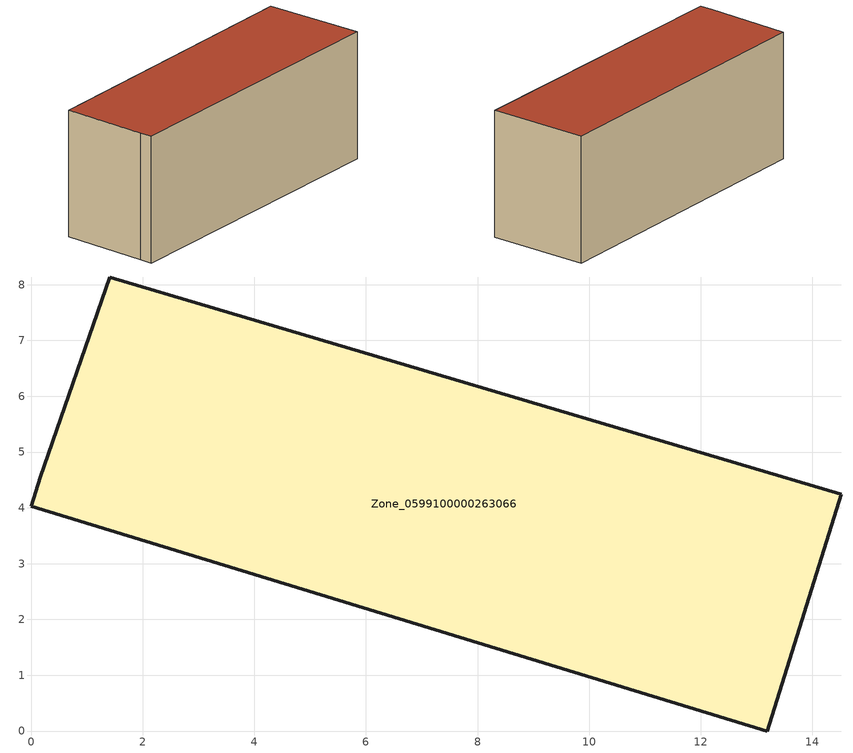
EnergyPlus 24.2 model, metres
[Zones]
Zone_0599100000263066
 floor ground (C_G): 0.16,4.54 1.41,8.14 14.52,4.24 13.19,0 0,4.03 z0.61
 wall outside (C_F): 13.19,0 14.52,4.24 1.41,8.14 0.16,4.54 0,4.03 13.19,0 z0.61:6.2
 roof outside (C_R): 1.41,8.14 0.16,4.54 0,4.03 13.19,0 14.52,4.24 z6.2
[BUILDING]
Pand.0599100000263066: North Axis=0; Terrain=City; Loads Convergence Tolerance Value=0.04; Temperature Convergence Tolerance Value=0.4; Solar Distribution=FullExterior; Maximum Number of Warmup Days=25; Minimum Number of Warmup Days=1
[Site:Location]
Rotterdam.The.Hague.AP_ZH_NLD Design_Conditions: Latitude=51.96; Longitude=4.45; Time Zone=1; Elevation=-4.5
[SITE:GROUNDTEMPERATURE:BUILDINGSURFACE]
18, 18, 18, 18, 18, 18, 18, 18, 18, 18, 18, 18
[MATERIAL] Thermal Absorptance=0.9; Solar Absorptance=0.7; Visible Absorptance=0.7
Name | Roughness | Thickness | Conductivity | Density | Specific Heat
G.TI.1965-1974 | MediumSmooth | 0.15 | 0.882353 | 540 | 1210
F.TI.1965-1974 | Rough | 0.3 | 0.697674 | 1920 | 840
R.TI.1965-1974 | MediumRough | 0.2 | 0.232558 | 1500 | 1000
[CONSTRUCTION]
C_G: G.TI.1965-1974
C_F: F.TI.1965-1974
C_R: R.TI.1965-1974
[ZONE]
Zone_0599100000263066: Type=1; Multiplier=1; Ceiling Height=Autocalculate; Volume=Autocalculate; Floor Area=autocalculate; Part of Total Floor Area=Yes
[ZONEINFILTRATION:DESIGNFLOWRATE]
Infil_Zone_0599100000263066: Zone or ZoneList or Space or SpaceList=Zone_0599100000263066; Schedule=AlwaysOn; Design Flow Rate Calculation Method=Flow/Area; Flow Rate per Floor Area=0.003; Constant Term Coefficient=1; Temperature Term Coefficient=0; Velocity Term Coefficient=0; Velocity Squared Term Coefficient=0
[HVACTEMPLATE:ZONE:IDEALLOADSAIRSYSTEM]
Zone_0599100000263066: Maximum Heating Supply Air Temperature=50; Minimum Cooling Supply Air Temperature=13; Maximum Heating Supply Air Humidity Ratio=0.0156; Minimum Cooling Supply Air Humidity Ratio=0.0077; Heating Limit=NoLimit; Cooling Limit=NoLimit; Dehumidification Control Type=ConstantSensibleHeatRatio; Cooling Sensible Heat Ratio=0.7; Dehumidification Setpoint=60; Humidification Control Type=None; Humidification Setpoint=30; Outdoor Air Method=None; Outdoor Air Flow Rate per Person=0.00944; Outdoor Air Flow Rate per Zone Floor Area=0; Outdoor Air Flow Rate per Zone=0; Demand Controlled Ventilation Type=None; Outdoor Air Economizer Type=NoEconomizer; Heat Recovery Type=None; Sensible Heat Recovery Effectiveness=0.7; Latent Heat Recovery Effectiveness=0.65
[ZONECONTROL:THERMOSTAT]
ThermostatControl_Zone_0599100000263066: Zone or ZoneList=Zone_0599100000263066; Control Type Schedule=DualSetpointControlType; Control 1=Thermostat_Zone_0599100000263066; Temperature Difference Between Cutout And Setpoint=0
[THERMOSTATSETPOINT:DUALSETPOINT]
Thermostat_Zone_0599100000263066: Heating Setpoint Temperature Schedule=HeatingSetpoint_Zone_0599100000263066; Cooling Setpoint Temperature Schedule=CoolingSetpoint_Zone_0599100000263066
[SCHEDULE:COMPACT]
HeatingSetpoint_Zone_0599100000263066: Through: 12/31, For: AllDays, Until: 24:00, 21
CoolingSetpoint_Zone_0599100000263066: Through: 12/31, For: AllDays, Until: 24:00, 24
DualSetpointControlType: Through: 12/31, For: AllDays, Until: 24:00, 4
AlwaysOn: Through: 12/31, For: AllDays, Until: 24:00, 1
